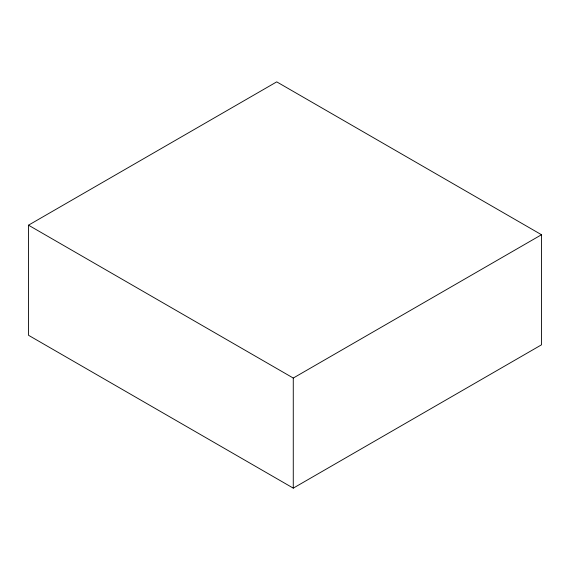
<?xml version="1.0" encoding="UTF-8"?>
<svg xmlns="http://www.w3.org/2000/svg" width="570" height="570" viewBox="0 0 570 570"><rect width="100%" height="100%" fill="white"/><g stroke="black" fill="none" stroke-linecap="round" stroke-linejoin="round"><path stroke-width="0.85" d="M28.5 225.179L276.728 81.866L541.5 234.733L541.5 344.822L293.272 488.134L28.5 335.267L28.5 225.179L293.272 378.045L541.5 234.733M293.272 378.045L293.272 488.134"/></g></svg>
